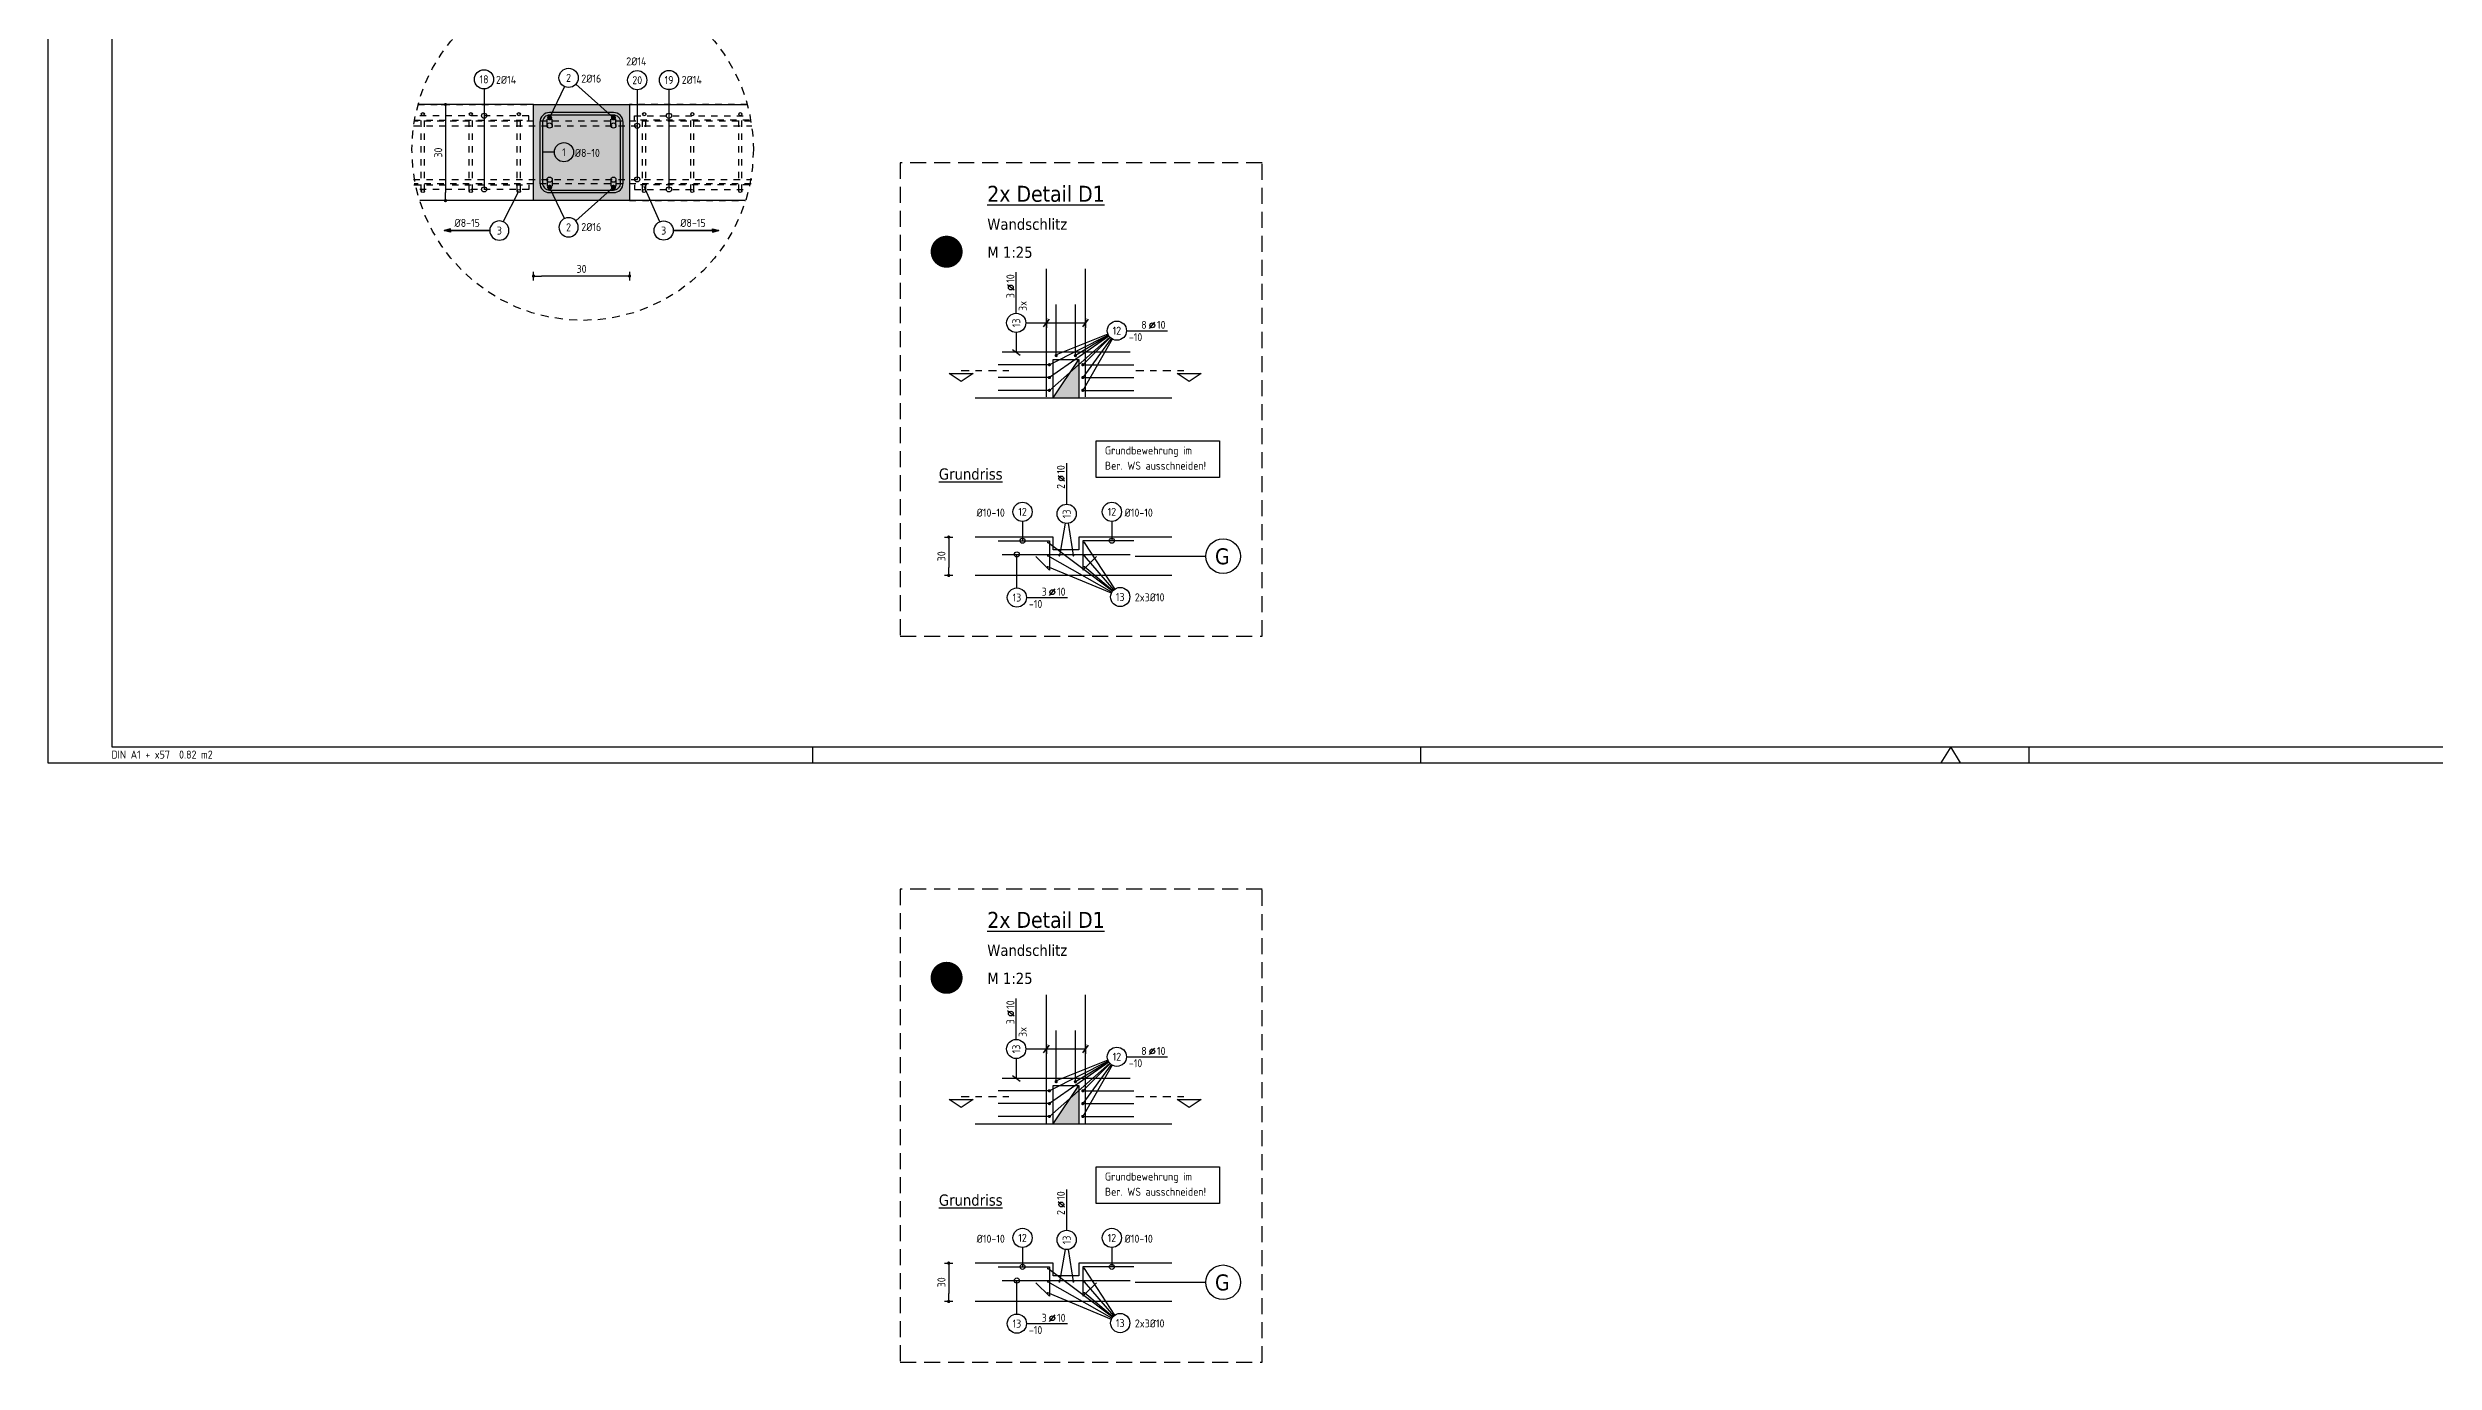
# Model space of a CAD drawing. Extents: x 44 to 147, y 27 to 70.
# Drawn here: x 43.89 to 81.17, y 26.67 to 47.2 of the extents above; entities that cross this region are included whole.
import ezdxf
from ezdxf.enums import TextEntityAlignment as Align

# ---------------------------------------------------------------- set-up
doc = ezdxf.new("R2010")
doc.units = 0
doc.header["$LTSCALE"] = 0.5
for name, pattern in [('AUSGEZOGEN', [1000.01, 1000, 0.01]), ('DASHDOTSMALL', [1.05, 0.5, -0.25, 0.05, -0.25]), ('DOT', [0.175, 0.05, -0.125]), ('HIDDEN2', [0.187, 0.125, -0.062]), ('HIDDEN4', [0.12, 0.02, -0.1]), ('PUNKT', [0.175, 0.05, -0.125]), ('STRICHLINIE', [0.75, 0.5, -0.25]), ('STRICHPUNKT2', [0.55, 0.25, -0.125, 0.05, -0.125]), ('VERDECKT', [0.375, 0.25, -0.125])]:
    doc.linetypes.add(name, pattern=pattern)
for name, color, linetype in [('ACHSEN', 7, 'Continuous'), ('BETON', 7, 'Continuous'), ('Brüstung EG', 7, 'Continuous'), ('DETAIL', 7, 'Continuous'), ('DRUEBER', 7, 'Continuous'), ('grau_hell', 7, 'Continuous'), ('grau_mittel', 7, 'Continuous'), ('HILFE', 7, 'Continuous'), ('MASSE', 7, 'Continuous'), ('OBJEKT', 7, 'Continuous'), ('RAHMEN', 7, 'Continuous'), ('RND', 7, 'Continuous'), ('SCHNITTE', 7, 'Continuous'), ('SFP_Achsen', 7, 'Continuous'), ('TEXT', 7, 'Continuous')]:
    doc.layers.add(name, color=color, linetype=linetype)
doc.layers.add('NOPLOT', color=7, linetype='Continuous', plot=False)
doc.styles.add('helv', font='tahoma.ttf')
doc.styles.add('txt', font='isocp.shx')
doc.dimstyles.new('DOT_I', dxfattribs={"dimscale": 0.5, "dimtxt": 0.25, "dimasz": 0.25, "dimexe": 0.1, "dimexo": 0.3, "dimgap": 0.1, "dimtad": 1, "dimdec": 3, "dimzin": 3, "dimtxsty": 'txt', "dimblk": 'DOT', "dimblk1": 'DOT', "dimblk2": 'DOT', "dimsah": 1, "dimcen": 0.1, "dimse1": 1, "dimse2": 1, "dimazin": 0, "dimtfac": 1, "dimtdec": 4, "dimtix": 1, "dimtmove": 2, "dimatfit": 3, "dimfxl": 0, "dimtvp": 1, "dimtolj": 1, "dimtzin": 0, "dimarcsym": 0})

# ---------------------------------------------------------------- blocks, each defined once
blk = doc.blocks.new('RND_LEI')
at = {"layer": 'RND', "color": 7, "linetype": 'Continuous'}
blk.add_line((1.022, 0.066), (1.19, 0.27), dxfattribs=at)
for centre, radius in [((0, 0), 0.3), ((1.106, 0.168), 0.075)]:
    blk.add_circle(centre, radius, dxfattribs=at)
at = {"layer": 'RND', "color": 7, "linetype": 'Continuous', "style": 'txt'}
blk.add_attdef('POSL', text='', height=0.25, dxfattribs=at).set_placement((0, 0), align=Align.MIDDLE)
blk.add_attdef('ANZ', text='', height=0.25, dxfattribs=at).set_placement((0.931, 0.057), align=Align.RIGHT)
for tag, p in [('DUM', (1.253, 0.057)), ('ABSTD', (1.674, 0.057)), ('POSTXT', (0.374, -0.327))]:
    blk.add_attdef(tag, p, '', height=0.25, dxfattribs=at)
blk = doc.blocks.new('lei_gre')
at = {"layer": 'RND', "color": 7, "linetype": 'Continuous'}
for p, q in [((-0.09, -0.12), (0.09, 0.12)), ((0, 0.15), (0, -0.15))]:
    blk.add_line(p, q, dxfattribs=at)
blk = doc.blocks.new('SCHN-2')
at = {"layer": 'SCHNITTE', "color": 6, "linetype": 'Continuous'}
blk.add_lwpolyline([(0.378, 0.088), (0, 0.34), (-0.378, 0.088)], close=True, dxfattribs=at)
at = {"layer": 'SCHNITTE', "color": 1, "linetype": 'DASHDOTSMALL', "style": 'helv'}
blk.add_attdef('SCHN-2', text='', height=0.35, dxfattribs=at).set_placement((0, 0.45), align=Align.CENTER)
blk = doc.blocks.new('RND_HIN')
at = {"layer": 'RND', "color": 7, "linetype": 'Continuous'}
blk.add_circle((0, 0), 0.3, dxfattribs=at)
at = {"layer": 'RND', "color": 7, "linetype": 'Continuous', "style": 'txt'}
blk.add_attdef('POSI', text='', height=0.25, dxfattribs=at).set_placement((0, 0), align=Align.MIDDLE)
blk = doc.blocks.new('DOT')
at = {"layer": 'MASSE', "color": 7, "linetype": 'Continuous'}
for p, q in [((0, 0), (-1, 0)), ((0, 0.54), (0, -0.54))]:
    blk.add_line(p, q, dxfattribs=at)
at = {"layer": 'MASSE', "color": 7, "linetype": 'Continuous', "const_width": 0.2}
blk.add_lwpolyline([(-0.1, 0, 1), (0.1, 0, 1)], format="xyb", close=True, dxfattribs=at)
blk = doc.blocks.new('*D20')
at = {"layer": 'DEFPOINTS', "color": 0, "linetype": 'AUSGEZOGEN', "transparency": 16777216}
for p in [(57.961, 39.555), (57.961, 38.955), (57.961, 38.955)]:
    blk.add_point(p, dxfattribs=at)
at = {"layer": 'MASSE', "color": 0, "linetype": 'AUSGEZOGEN', "lineweight": -2, "transparency": 16777216}
blk.add_line((57.961, 39.43), (57.961, 39.08), dxfattribs=at)
at = {"layer": 'MASSE', "color": 0, "linetype": 'AUSGEZOGEN', "lineweight": -2, "transparency": 16777216, "xscale": 0.125, "yscale": 0.125, "zscale": 0.125}
for p, rotation in [((57.961, 39.555), 90), ((57.961, 38.955), 270)]:
    blk.add_blockref('DOT', p, dxfattribs=dict(at, rotation=rotation))
at = {"layer": 'MASSE', "color": 0, "linetype": 'AUSGEZOGEN', "transparency": 16777216, "insert": (57.848, 39.255), "char_height": 0.125, "attachment_point": 5, "rotation": 90, "style": 'txt'}
blk.add_mtext('\\A1;30', dxfattribs=at)
blk = doc.blocks.new('Pfeillinie')
at = {"layer": 'TEXT', "linetype": 'Continuous'}
blk.add_hatch(color=7, dxfattribs=at).paths.add_polyline_path([(0, 0), (-0.8, 0.2), (-0.8, 0), (-0.8, -0.2)])
at = {"layer": 'TEXT', "color": 7, "linetype": 'Continuous'}
for p, q in [((-0.8, 0), (-0.8, 0.2)), ((-0.8, 0.2), (0, 0)), ((-0.8, 0), (-0.8, -0.2)), ((-0.8, -0.2), (0, 0))]:
    blk.add_line(p, q, dxfattribs=at)
blk = doc.blocks.new('*D21')
at = {"layer": 'DEFPOINTS', "color": 0, "linetype": 'AUSGEZOGEN', "transparency": 16777216}
for p in [(50.101, 46.309), (50.101, 44.809), (50.101, 44.809)]:
    blk.add_point(p, dxfattribs=at)
at = {"layer": 'MASSE', "color": 0, "linetype": 'AUSGEZOGEN', "lineweight": -2, "transparency": 16777216}
blk.add_line((50.101, 46.184), (50.101, 44.934), dxfattribs=at)
at = {"layer": 'MASSE', "color": 0, "linetype": 'AUSGEZOGEN', "lineweight": -2, "transparency": 16777216, "xscale": 0.125, "yscale": 0.125, "zscale": 0.125}
for p, rotation in [((50.101, 46.309), 90), ((50.101, 44.809), 270)]:
    blk.add_blockref('DOT', p, dxfattribs=dict(at, rotation=rotation))
at = {"layer": 'MASSE', "color": 0, "linetype": 'AUSGEZOGEN', "transparency": 16777216, "insert": (49.988, 45.559), "char_height": 0.125, "attachment_point": 5, "rotation": 90, "style": 'txt'}
blk.add_mtext('\\A1;30', dxfattribs=at)
blk = doc.blocks.new('*D22')
at = {"layer": 'DEFPOINTS', "color": 0, "linetype": 'AUSGEZOGEN', "transparency": 16777216}
for p in [(51.476, 43.631), (51.476, 43.631), (52.976, 43.631)]:
    blk.add_point(p, dxfattribs=at)
at = {"layer": 'MASSE', "color": 0, "linetype": 'AUSGEZOGEN', "lineweight": -2, "transparency": 16777216}
blk.add_line((52.851, 43.631), (51.601, 43.631), dxfattribs=at)
at = {"layer": 'MASSE', "color": 0, "linetype": 'AUSGEZOGEN', "lineweight": -2, "transparency": 16777216, "xscale": 0.125, "yscale": 0.125, "zscale": 0.125, "rotation": 180}
blk.add_blockref('DOT', (51.476, 43.631), dxfattribs=at)
at = {"layer": 'MASSE', "color": 0, "linetype": 'AUSGEZOGEN', "lineweight": -2, "transparency": 16777216, "xscale": 0.125, "yscale": 0.125, "zscale": 0.125}
blk.add_blockref('DOT', (52.976, 43.631), dxfattribs=at)
at = {"layer": 'MASSE', "color": 0, "linetype": 'AUSGEZOGEN', "transparency": 16777216, "insert": (52.226, 43.743), "char_height": 0.125, "attachment_point": 5, "style": 'txt'}
blk.add_mtext('\\A1;30', dxfattribs=at)
blk = doc.blocks.new('A1-57-0')
at = {"layer": 'RAHMEN'}
for p, q in [((0, 59.4), (0, 0)), ((0, 0), (137.9, 0))]:
    blk.add_line(p, q, dxfattribs=at)
at = {"layer": 'RAHMEN', "color": 5}
for p, q in [((2, 58.9), (2, 0.5)), ((2, 0.5), (137.4, 0.5))]:
    blk.add_line(p, q, dxfattribs=at)
at = {"layer": 'RAHMEN', "color": 7}
for p, q in [((23.9, 0), (23.9, 0.5)), ((42.9, 0), (42.9, 0.5)), ((61.9, 0), (61.9, 0.5))]:
    blk.add_line(p, q, dxfattribs=at)
at = {"layer": 'RAHMEN', "color": 7, "linetype": 'Continuous'}
for p, q in [((59.45, 0.5), (59.14, 0)), ((59.76, 0), (59.45, 0.5))]:
    blk.add_line(p, q, dxfattribs=at)
at = {"layer": 'RAHMEN', "color": 7, "style": 'txt'}
blk.add_text('DIN A1 + x57  0.82 m2', height=0.25, dxfattribs=at).set_placement((1.989, 0.133))
blk = doc.blocks.new('*D57')
at = {"layer": 'DEFPOINTS', "color": 0, "linetype": 'AUSGEZOGEN', "transparency": 16777216}
for p in [(57.961, 28.217), (57.961, 27.617), (57.961, 27.617)]:
    blk.add_point(p, dxfattribs=at)
at = {"layer": 'MASSE', "color": 0, "linetype": 'AUSGEZOGEN', "lineweight": -2, "transparency": 16777216}
blk.add_line((57.961, 28.092), (57.961, 27.742), dxfattribs=at)
at = {"layer": 'MASSE', "color": 0, "linetype": 'AUSGEZOGEN', "lineweight": -2, "transparency": 16777216, "xscale": 0.125, "yscale": 0.125, "zscale": 0.125}
for p, rotation in [((57.961, 28.217), 90), ((57.961, 27.617), 270)]:
    blk.add_blockref('DOT', p, dxfattribs=dict(at, rotation=rotation))
at = {"layer": 'MASSE', "color": 0, "linetype": 'AUSGEZOGEN', "transparency": 16777216, "insert": (57.848, 27.917), "char_height": 0.125, "attachment_point": 5, "rotation": 90, "style": 'txt'}
blk.add_mtext('\\A1;30', dxfattribs=at)

msp = doc.modelspace()

# ---------------------------------------------------------------- hatches: boundary and pattern name
at = {"layer": 'grau_hell'}
h = msp.add_hatch(color=9, dxfattribs=at)
h.paths.add_polyline_path([(59.5948, 41.7279), (59.6171, 41.7279), (59.9948, 41.7279), (59.9948, 42.2532), (59.8737, 42.1461)])
h.paths.add_polyline_path([(59.8737, 42.1461), (59.9948, 42.2532), (59.9948, 42.3279)])
h = msp.add_hatch(color=9, dxfattribs=at)
h.paths.add_polyline_path([(59.5948, 30.3891), (59.6171, 30.3891), (59.9948, 30.3891), (59.9948, 30.9144), (59.8737, 30.8074)])
h.paths.add_polyline_path([(59.8737, 30.8074), (59.9948, 30.9144), (59.9948, 30.9891)])

# ---------------------------------------------------------------- linework, layer by layer
at = {"layer": 'ACHSEN', "color": 140, "linetype": 'AUSGEZOGEN'}
for p, q in [((60.873, 39.2554), (61.9765, 39.2554)), ((60.873, 27.9167), (61.9765, 27.9167))]:
    msp.add_line(p, q, dxfattribs=at)
at = {"layer": 'BETON', "color": 6, "linetype": 'AUSGEZOGEN'}
for p, q in [((59.5948, 39.5554), (58.3732, 39.5554)), ((59.5948, 39.3554), (59.5948, 39.5554)), ((59.9948, 39.5554), (59.9948, 39.3554)), ((61.4444, 39.5554), (59.9948, 39.5554)), ((59.9948, 39.3554), (59.5948, 39.3554)), ((61.4444, 38.9554), (58.3732, 38.9554)), ((59.5948, 28.2167), (58.3732, 28.2167)), ((59.5948, 28.0167), (59.5948, 28.2167)), ((59.9948, 28.0167), (59.5948, 28.0167)), ((59.9948, 28.2167), (59.9948, 28.0167)), ((61.4444, 28.2167), (59.9948, 28.2167)), ((61.4444, 27.6167), (58.3732, 27.6167))]:
    msp.add_line(p, q, dxfattribs=at)
at = {"layer": 'BETON', "color": 6, "linetype": 'AUSGEZOGEN', "lineweight": -2}
msp.add_lwpolyline([(51.4762, 46.3086), (52.9762, 46.3086), (52.9762, 44.8086), (51.4762, 44.8086)], close=True, dxfattribs=at)
at = {"layer": 'Brüstung EG', "color": 102, "linetype": 'DOT'}
for p, q in [((49.6708, 46.3086), (51.4762, 46.3086)), ((54.8158, 46.3086), (52.9762, 46.3086)), ((51.4762, 44.8086), (49.6978, 44.8086)), ((52.9762, 44.8086), (54.7888, 44.8086))]:
    msp.add_line(p, q, dxfattribs=at)
at = {"layer": 'DETAIL', "color": 102, "linetype": 'STRICHLINIE'}
for points in [[(57.2032, 45.3975), (57.2032, 38.0071), (62.859, 38.0071), (62.859, 45.3975)], [(57.2032, 34.0587), (57.2032, 26.6684), (62.859, 26.6684), (62.859, 34.0587)]]:
    msp.add_lwpolyline(points, close=True, dxfattribs=at)
at = {"layer": 'DETAIL', "color": 102, "linetype": 'VERDECKT'}
msp.add_circle((52.2433, 45.6047), 2.6671, dxfattribs=at)
at = {"layer": 'DRUEBER', "color": 7, "linetype": 'PUNKT', "lineweight": -2}
msp.add_lwpolyline([(51.4762, 46.3086), (52.9762, 46.3086), (52.9762, 44.8086), (51.4762, 44.8086)], close=True, dxfattribs=at)
at = {"layer": 'grau_mittel', "color": 61}
msp.add_solid([(51.4762, 46.3086), (52.9762, 46.3086), (51.4762, 44.8086), (52.9762, 44.8086)], dxfattribs=at)
at = {"layer": 'HILFE', "color": 102, "linetype": 'AUSGEZOGEN'}
for p, q in [((59.5948, 42.3279), (59.9948, 42.3279)), ((59.5948, 41.7279), (59.5948, 42.3279)), ((59.9948, 42.3279), (59.9948, 41.7279)), ((58.3732, 41.7279), (61.4444, 41.7279)), ((58.3732, 41.7279), (59.6171, 41.7279)), ((60.0171, 41.7279), (61.4444, 41.7279)), ((59.5948, 30.9891), (59.9948, 30.9891)), ((59.5948, 30.3891), (59.5948, 30.9891)), ((59.9948, 30.9891), (59.9948, 30.3891)), ((58.3732, 30.3891), (61.4444, 30.3891)), ((58.3732, 30.3891), (59.6171, 30.3891)), ((60.0171, 30.3891), (61.4444, 30.3891))]:
    msp.add_line(p, q, dxfattribs=at)
for points in [[(60.2644, 41.0582), (62.1897, 41.0582), (62.1897, 40.4872), (60.2644, 40.4872)], [(60.2644, 29.7194), (62.1897, 29.7194), (62.1897, 29.1485), (60.2644, 29.1485)]]:
    msp.add_lwpolyline(points, close=True, dxfattribs=at)
at = {"layer": 'NOPLOT', "color": 191, "linetype": 'AUSGEZOGEN'}
for p, q in [((59.5948, 41.7279), (59.9948, 42.3279)), ((59.5948, 30.3891), (59.9948, 30.9891))]:
    msp.add_line(p, q, dxfattribs=at)
at = {"layer": 'NOPLOT', "color": 191, "linetype": 'Continuous', "const_width": 0.25}
for points in [[(57.8041, 44.0105, 1), (58.0541, 44.0105, 1)], [(57.8041, 32.6717, 1), (58.0541, 32.6717, 1)]]:
    msp.add_lwpolyline(points, format="xyb", close=True, dxfattribs=at)
at = {"layer": 'OBJEKT', "color": 7, "linetype": 'AUSGEZOGEN'}
for p, q in [((51.4762, 46.3086), (49.6734, 46.3086)), ((52.9762, 46.3086), (54.8132, 46.3086)), ((51.4762, 44.8086), (49.6989, 44.8086)), ((54.7877, 44.8086), (52.9762, 44.8086))]:
    msp.add_line(p, q, dxfattribs=at)
at = {"layer": 'RND', "color": 102, "linetype": 'AUSGEZOGEN'}
for p, q in [((52.136, 46.6253), (52.7243, 46.1009)), ((50.703, 46.5527), (50.703, 44.9836)), ((51.9597, 46.5895), (51.7281, 46.1009)), ((53.0962, 46.5395), (53.0962, 45.14)), ((53.5921, 46.5416), (53.5921, 44.9836)), ((51.8014, 45.565), (51.6262, 45.565)), ((51.0033, 44.4781), (51.2466, 44.9586)), ((51.9597, 44.5276), (51.7281, 45.0162)), ((52.136, 44.4919), (52.7243, 45.0162)), ((53.449, 44.4781), (53.2058, 45.0317)), ((50.793, 44.3408), (50.0792, 44.3408)), ((53.6594, 44.3408), (54.3732, 44.3408)), ((59.1663, 42.8991), (60.1004, 42.8991)), ((59.0163, 42.7491), (59.0163, 42.4406)), ((60.4544, 42.7101), (59.5339, 42.2459)), ((60.4651, 42.6921), (59.5339, 42.0459)), ((60.476, 42.6783), (59.5339, 41.8459)), ((60.449, 42.7223), (59.6403, 42.4012)), ((60.4598, 42.7005), (59.9403, 42.3887)), ((60.4822, 42.6717), (60.0557, 42.2459)), ((60.5001, 42.6564), (60.0557, 42.0459)), ((60.5139, 42.6474), (60.0557, 41.8459)), ((59.1146, 39.7988), (59.1146, 39.4975)), ((59.7784, 39.7697), (59.6898, 39.2636)), ((59.828, 39.7694), (59.9079, 39.2705)), ((60.5102, 39.7988), (60.5102, 39.4975)), ((59.027, 38.7606), (59.027, 39.283)), ((60.5206, 38.7093), (59.5094, 39.4703)), ((60.5102, 38.6934), (59.5094, 39.2636)), ((60.558, 38.7444), (60.0803, 39.4703)), ((60.5421, 38.7323), (60.0803, 39.2636)), ((60.5021, 38.6769), (59.5094, 39.0913)), ((60.5258, 38.7158), (60.0803, 39.0913)), ((59.0163, 31.4104), (59.0163, 31.1019)), ((59.1663, 31.5604), (60.1004, 31.5604)), ((60.4544, 31.3714), (59.5339, 30.9072)), ((60.4651, 31.3534), (59.5339, 30.7072)), ((60.476, 31.3396), (59.5339, 30.5072)), ((60.449, 31.3835), (59.6403, 31.0625)), ((60.4598, 31.3617), (59.9403, 31.05)), ((60.4822, 31.3329), (60.0557, 30.9072)), ((60.5001, 31.3176), (60.0557, 30.7072)), ((60.5139, 31.3087), (60.0557, 30.5072)), ((59.1146, 28.4601), (59.1146, 28.1587)), ((59.7784, 28.431), (59.6898, 27.9248)), ((59.828, 28.4306), (59.9079, 27.9317)), ((60.5102, 28.4601), (60.5102, 28.1587)), ((60.5206, 27.3705), (59.5094, 28.1315)), ((60.558, 27.4057), (60.0803, 28.1315)), ((59.027, 27.4219), (59.027, 27.9443)), ((60.5102, 27.3546), (59.5094, 27.9248)), ((60.5021, 27.3381), (59.5094, 27.7525)), ((60.5421, 27.3936), (60.0803, 27.9248)), ((60.5258, 27.377), (60.0803, 27.7525))]:
    msp.add_line(p, q, dxfattribs=at)
at = {"layer": 'RND', "color": 7, "linetype": 'HIDDEN2'}
for p, q in [((49.7216, 44.9586), (49.7216, 46.1586)), ((49.7716, 44.9586), (49.7716, 46.1586)), ((50.4716, 44.9586), (50.4716, 46.1586)), ((50.5216, 44.9586), (50.5216, 46.1586)), ((51.2216, 44.9586), (51.2216, 46.1586)), ((51.2716, 44.9586), (51.2716, 46.1586)), ((53.1808, 44.9586), (53.1808, 46.1586)), ((53.2308, 44.9586), (53.2308, 46.1586)), ((53.9308, 44.9586), (53.9308, 46.1586)), ((53.9808, 44.9586), (53.9808, 46.1586)), ((54.6808, 44.9586), (54.6808, 46.1586)), ((54.7308, 44.9586), (54.7308, 46.1586))]:
    msp.add_line(p, q, dxfattribs=at)
at = {"layer": 'RND', "color": 7, "linetype": 'HIDDEN4'}
for p, q in [((51.6881, 45.9809), (51.6881, 46.1009)), ((51.7681, 45.9809), (51.7681, 46.1009)), ((52.6843, 45.9809), (52.6843, 46.1009)), ((52.7643, 45.9809), (52.7643, 46.1009)), ((51.6881, 45.1362), (51.6881, 45.0162)), ((51.7681, 45.1362), (51.7681, 45.0162)), ((52.6843, 45.1362), (52.6843, 45.0162)), ((52.7643, 45.1362), (52.7643, 45.0162))]:
    msp.add_line(p, q, dxfattribs=at)
at = {"layer": 'RND', "color": 7, "linetype": 'AUSGEZOGEN'}
for p, q in [((59.0163, 43.0491), (59.0163, 43.6891)), ((60.7384, 42.7776), (61.3784, 42.7776)), ((59.8042, 40.0675), (59.8042, 40.7075)), ((59.177, 38.6106), (59.817, 38.6106)), ((59.0163, 31.7104), (59.0163, 32.3504)), ((60.7384, 31.4389), (61.3784, 31.4389)), ((59.8042, 28.7287), (59.8042, 29.3687)), ((59.177, 27.2719), (59.817, 27.2719))]:
    msp.add_line(p, q, dxfattribs=at)
at = {"layer": 'RND', "color": 7, "linetype": 'HIDDEN2'}
for points in [[(49.6024, 45.9771), (54.8842, 45.9771)], [(49.6042, 46.0632), (51.4009, 46.0632), (51.4009, 46.1336), (49.6155, 46.1336)], [(54.8734, 46.0475), (49.6132, 46.0475)], [(54.8482, 46.0632), (53.0515, 46.0632), (53.0515, 46.1336), (54.8369, 46.1336)], [(49.6024, 45.14), (54.8842, 45.14)], [(49.6042, 45.0539), (51.4009, 45.0539), (51.4009, 44.9836), (49.6155, 44.9836)], [(54.8734, 45.0696), (49.6132, 45.0696)], [(54.8482, 45.0539), (53.0515, 45.0539), (53.0515, 44.9836), (54.8369, 44.9836)]]:
    msp.add_lwpolyline(points, dxfattribs=at)
at = {"layer": 'RND', "color": 1, "linetype": 'AUSGEZOGEN'}
for points in [[(51.7262, 44.9336), (52.7262, 44.9336, 0.4142136), (52.8762, 45.0836), (52.8762, 46.0336, 0.4142136), (52.7262, 46.1836), (51.7262, 46.1836, 0.4142136), (51.5762, 46.0336), (51.5762, 45.0836, 0.4142136)], [(51.7262, 44.9736), (52.7262, 44.9736, 0.4142136), (52.8362, 45.0836), (52.8362, 46.0336, 0.4142136), (52.7262, 46.1436), (51.7262, 46.1436, 0.4142136), (51.6162, 46.0336), (51.6162, 45.0836, 0.4142136)]]:
    msp.add_lwpolyline(points, format="xyb", close=True, dxfattribs=at)
at = {"layer": 'RND', "color": 7, "linetype": 'AUSGEZOGEN'}
for points, const_width in [([(51.7081, 46.1009, 1), (51.7481, 46.1009, 1)], 0.04), ([(52.7443, 46.1009, -1), (52.7043, 46.1009, -1)], 0.04), ([(51.7081, 45.0162, -1), (51.7481, 45.0162, -1)], 0.04), ([(52.7443, 45.0162, 1), (52.7043, 45.0162, 1)], 0.04), ([(59.5464, 42.2459, -1), (59.5214, 42.2459, -1)], 0.025), ([(59.6403, 42.3762, -1), (59.6403, 42.4012, -1)], 0.025), ([(59.9403, 42.3762, -1), (59.9403, 42.4012, -1)], 0.025), ([(60.0432, 42.2459, 1), (60.0682, 42.2459, 1)], 0.025), ([(59.5464, 42.0459, -1), (59.5214, 42.0459, -1)], 0.025), ([(59.5464, 41.8459, -1), (59.5214, 41.8459, -1)], 0.025), ([(60.0432, 42.0459, 1), (60.0682, 42.0459, 1)], 0.025), ([(60.0432, 41.8459, 1), (60.0682, 41.8459, 1)], 0.025), ([(59.5024, 39.4703, 1), (59.5164, 39.4703, 1)], 0.014), ([(59.5024, 39.2636, 1), (59.5164, 39.2636, 1)], 0.014), ([(59.6828, 39.2636, 1), (59.6968, 39.2636, 1)], 0.014), ([(59.902, 39.2636, 1), (59.916, 39.2636, 1)], 0.014), ([(60.0873, 39.4703, -1), (60.0733, 39.4703, -1)], 0.014), ([(60.0873, 39.2636, -1), (60.0733, 39.2636, -1)], 0.014), ([(59.5024, 39.0913, 1), (59.5164, 39.0913, 1)], 0.014), ([(60.0873, 39.0913, -1), (60.0733, 39.0913, -1)], 0.014), ([(59.6403, 31.0375, -1), (59.6403, 31.0625, -1)], 0.025), ([(59.9403, 31.0375, -1), (59.9403, 31.0625, -1)], 0.025), ([(59.5464, 30.9072, -1), (59.5214, 30.9072, -1)], 0.025), ([(59.5464, 30.7072, -1), (59.5214, 30.7072, -1)], 0.025), ([(60.0432, 30.9072, 1), (60.0682, 30.9072, 1)], 0.025), ([(60.0432, 30.7072, 1), (60.0682, 30.7072, 1)], 0.025), ([(59.5464, 30.5072, -1), (59.5214, 30.5072, -1)], 0.025), ([(60.0432, 30.5072, 1), (60.0682, 30.5072, 1)], 0.025), ([(59.5024, 28.1315, 1), (59.5164, 28.1315, 1)], 0.014), ([(60.0873, 28.1315, -1), (60.0733, 28.1315, -1)], 0.014), ([(59.5024, 27.9248, 1), (59.5164, 27.9248, 1)], 0.014), ([(59.5024, 27.7525, 1), (59.5164, 27.7525, 1)], 0.014), ([(59.6828, 27.9248, 1), (59.6968, 27.9248, 1)], 0.014), ([(59.902, 27.9248, 1), (59.916, 27.9248, 1)], 0.014), ([(60.0873, 27.9248, -1), (60.0733, 27.9248, -1)], 0.014), ([(60.0873, 27.7525, -1), (60.0733, 27.7525, -1)], 0.014)]:
    msp.add_lwpolyline(points, format="xyb", close=True, dxfattribs=dict(at, const_width=const_width))
at = {"layer": 'RND', "color": 102, "linetype": 'AUSGEZOGEN'}
for points in [[(50.0792, 44.3408), (50.793, 44.3408)], [(54.3732, 44.3408), (53.6594, 44.3408)]]:
    msp.add_lwpolyline(points, dxfattribs=at)
at = {"layer": 'RND', "color": 1, "linetype": 'AUSGEZOGEN'}
for points in [[(59.4892, 41.7426), (59.4892, 43.7426)], [(60.1004, 41.7426), (60.1004, 43.7426)], [(59.6403, 42.3887), (59.6403, 43.1887)], [(59.9403, 42.3887), (59.9403, 43.1887)], [(59.5339, 42.2459), (58.7339, 42.2459)], [(60.7948, 42.4406), (58.7948, 42.4406)], [(60.0557, 42.2459), (60.8557, 42.2459)], [(59.5339, 42.0459), (58.7339, 42.0459)], [(59.5339, 41.8459), (58.7339, 41.8459)], [(60.0557, 42.0459), (60.8557, 42.0459)], [(60.0557, 41.8459), (60.8557, 41.8459)], [(58.7339, 39.4975), (59.5339, 39.4975), (59.5339, 39.0375), (59.3218, 39.2496)], [(58.7948, 39.283), (60.7948, 39.283)], [(60.8557, 39.4975), (60.0557, 39.4975), (60.0557, 39.0375), (60.2678, 39.2496)], [(59.4892, 30.4039), (59.4892, 32.4039)], [(60.1004, 30.4039), (60.1004, 32.4039)], [(59.6403, 31.05), (59.6403, 31.85)], [(59.9403, 31.05), (59.9403, 31.85)], [(60.7948, 31.1019), (58.7948, 31.1019)], [(59.5339, 30.9072), (58.7339, 30.9072)], [(59.5339, 30.7072), (58.7339, 30.7072)], [(60.0557, 30.9072), (60.8557, 30.9072)], [(60.0557, 30.7072), (60.8557, 30.7072)], [(59.5339, 30.5072), (58.7339, 30.5072)], [(60.0557, 30.5072), (60.8557, 30.5072)], [(58.7339, 28.1587), (59.5339, 28.1587), (59.5339, 27.6987), (59.3218, 27.9108)], [(60.8557, 28.1587), (60.0557, 28.1587), (60.0557, 27.6987), (60.2678, 27.9108)], [(58.7948, 27.9443), (60.7948, 27.9443)]]:
    msp.add_lwpolyline(points, dxfattribs=at)
at = {"layer": 'RND', "color": 7, "linetype": 'AUSGEZOGEN'}
for centre, radius in [((49.7466, 46.1586), 0.025), ((50.4966, 46.1586), 0.025), ((50.703, 46.1336), 0.04), ((51.2466, 46.1586), 0.025), ((51.7281, 45.9809), 0.04), ((52.7243, 45.9809), 0.04), ((53.0962, 45.9771), 0.04), ((53.2058, 46.1586), 0.025), ((53.5921, 46.1336), 0.04), ((53.9558, 46.1586), 0.025), ((54.7058, 46.1586), 0.025), ((51.7281, 45.1362), 0.04), ((52.7243, 45.1362), 0.04), ((53.0962, 45.14), 0.04), ((49.7466, 44.9586), 0.025), ((50.4966, 44.9586), 0.025), ((50.703, 44.9836), 0.04), ((51.2466, 44.9586), 0.025), ((53.2058, 44.9586), 0.025), ((53.5921, 44.9836), 0.04), ((53.9558, 44.9586), 0.025), ((54.7058, 44.9586), 0.025), ((59.1146, 39.4975), 0.04), ((60.5102, 39.4975), 0.04), ((59.027, 39.283), 0.04), ((59.027, 27.9443), 0.04), ((59.1146, 28.1587), 0.04), ((60.5102, 28.1587), 0.04)]:
    msp.add_circle(centre, radius, dxfattribs=at)
at = {"layer": 'SCHNITTE', "color": 6, "linetype": 'STRICHPUNKT2'}
for p, q in [((58.1556, 42.1551), (58.9002, 42.1551)), ((60.8831, 42.1551), (61.7185, 42.1551)), ((58.1556, 30.8163), (58.9002, 30.8163)), ((60.8831, 30.8163), (61.7185, 30.8163))]:
    msp.add_line(p, q, dxfattribs=at)
at = {"layer": 'SFP_Achsen', "color": 7, "linetype": 'AUSGEZOGEN'}
for centre in [(62.247, 39.2554), (62.247, 27.9167)]:
    msp.add_circle(centre, 0.2705, dxfattribs=at)

# ---------------------------------------------------------------- block references
at = {"layer": 'RAHMEN', "color": 7, "linetype": 'AUSGEZOGEN', "xscale": 0.5, "yscale": 0.5, "zscale": 0.5}
msp.add_blockref('A1-57-0', (43.8878, 36.0287), dxfattribs=at)
at = {"layer": 'RND', "color": 7, "linetype": 'AUSGEZOGEN', "xscale": 0.5, "yscale": 0.5, "zscale": 0.5}
for name, p, values in [('RND_HIN', (50.703, 46.7027), {'POSI': '18'}), ('RND_HIN', (52.024, 46.7251), {'POSI': '2'}), ('RND_HIN', (53.0962, 46.6895), {'POSI': '20'}), ('RND_HIN', (53.5921, 46.6916), {'POSI': '19'}), ('RND_HIN', (51.9514, 45.565), {'POSI': '1'}), ('RND_HIN', (53.5094, 44.3408), {'POSI': '3'}), ('RND_LEI', (60.5884, 42.7776), {'POSL': '12', 'DUM': '10', 'ANZ': '8', 'POSTXT': '-10'}), ('RND_HIN', (59.1146, 39.9488), {'POSI': '12'}), ('RND_HIN', (60.5102, 39.9488), {'POSI': '12'}), ('RND_LEI', (59.027, 38.6106), {'POSL': '13', 'DUM': '10', 'ANZ': '3', 'POSTXT': '-10'}), ('RND_HIN', (60.6405, 38.6191), {'POSI': '13'}), ('RND_LEI', (60.5884, 31.4389), {'POSL': '12', 'DUM': '10', 'ANZ': '8', 'POSTXT': '-10'}), ('RND_HIN', (59.1146, 28.6101), {'POSI': '12'}), ('RND_HIN', (60.5102, 28.6101), {'POSI': '12'}), ('RND_LEI', (59.027, 27.2719), {'POSL': '13', 'DUM': '10', 'ANZ': '3', 'POSTXT': '-10'}), ('RND_HIN', (60.6405, 27.2804), {'POSI': '13'})]:
    msp.add_blockref(name, p, dxfattribs=at).add_auto_attribs(values)
at = {"layer": 'RND', "color": 102, "linetype": 'AUSGEZOGEN'}
for name, p, xscale, yscale, zscale in [('Pfeillinie', (50.0792, 44.3408), -0.125, 0.125, 0.125), ('Pfeillinie', (54.3732, 44.3408), 0.125, 0.125, 0.125), ('lei_gre', (59.4892, 42.8991), 0.5, 0.5, 0.5), ('lei_gre', (60.1004, 42.8991), 0.5, 0.5, 0.5), ('lei_gre', (59.4892, 31.5604), 0.5, 0.5, 0.5), ('lei_gre', (60.1004, 31.5604), 0.5, 0.5, 0.5)]:
    msp.add_blockref(name, p, dxfattribs=dict(at, xscale=xscale, yscale=yscale, zscale=zscale))
at = {"layer": 'RND', "color": 7, "linetype": 'AUSGEZOGEN'}
ref = msp.add_blockref('RND_HIN', (50.943, 44.3408), dxfattribs=dict(at, xscale=-0.5, yscale=0.5, zscale=0.5))
ref.add_attrib('POSI', '3', dxfattribs={"color": 7, "linetype": 'Continuous', "height": 0.125, "style": 'txt'}).set_placement((50.943, 44.3408), align=Align.MIDDLE)
ref = msp.add_blockref('RND_HIN', (52.024, 44.3921), dxfattribs=dict(at, xscale=-0.5, yscale=0.5, zscale=0.5, rotation=180))
ref.add_attrib('POSI', '2', dxfattribs={"color": 7, "linetype": 'Continuous', "height": 0.125, "style": 'txt'}).set_placement((52.024, 44.3921), align=Align.MIDDLE)
at = {"layer": 'RND', "color": 7, "linetype": 'AUSGEZOGEN', "xscale": 0.5, "yscale": 0.5, "zscale": 0.5, "rotation": 90}
for p, values in [((59.0163, 42.8991), {'POSL': '13', 'DUM': '10', 'ANZ': '3', 'POSTXT': '3x'}), ((59.8042, 39.9175), {'POSL': '13', 'DUM': '10', 'ANZ': '2'}), ((59.0163, 31.5604), {'POSL': '13', 'DUM': '10', 'ANZ': '3', 'POSTXT': '3x'}), ((59.8042, 28.5787), {'POSL': '13', 'DUM': '10', 'ANZ': '2'})]:
    msp.add_blockref('RND_LEI', p, dxfattribs=at).add_auto_attribs(values)
at = {"layer": 'RND', "color": 102, "linetype": 'AUSGEZOGEN', "xscale": 0.5, "yscale": 0.5, "zscale": 0.5, "rotation": 270}
for p in [(59.0163, 42.4406), (59.0163, 31.1019)]:
    msp.add_blockref('lei_gre', p, dxfattribs=at)
at = {"layer": 'SCHNITTE', "color": 6, "linetype": 'STRICHPUNKT2', "xscale": -0.5, "yscale": 0.5, "zscale": 0.5, "rotation": 180}
for p in [(58.1556, 42.1551), (61.7185, 42.1551), (58.1556, 30.8163), (61.7185, 30.8163)]:
    msp.add_blockref('SCHN-2', p, dxfattribs=at)

# ---------------------------------------------------------------- texts
at = {"layer": 'SFP_Achsen', "color": 6, "linetype": 'AUSGEZOGEN', "style": 'helv'}
for p in [(62.1211, 39.1292), (62.1211, 27.7904)]:
    msp.add_text('G', height=0.25, dxfattribs=at).set_placement(p)
at = {"layer": 'TEXT', "color": 7, "linetype": 'AUSGEZOGEN', "style": 'txt'}
for s, p in [('2%%C14', (52.9245, 46.9205)), ('2%%C14', (50.8895, 46.6322)), ('2%%C16', (52.2222, 46.6518)), ('2%%C14', (53.7902, 46.6322)), ('%%C8-10', (52.1209, 45.491)), ('%%C8-15', (50.2416, 44.3978)), ('2%%C16', (52.2222, 44.334)), ('%%C8-15', (53.7681, 44.3978)), ('Grundbewehrung im ', (60.4024, 40.8449)), ('Ber. WS ausschneiden!', (60.4024, 40.6074)), ('%%C10-10', (58.3984, 39.8732)), ('%%C10-10', (60.7097, 39.8732)), ('2x3%%C10', (60.8694, 38.5509)), ('Grundbewehrung im ', (60.4024, 29.5061)), ('Ber. WS ausschneiden!', (60.4024, 29.2686)), ('%%C10-10', (58.3984, 28.5344)), ('%%C10-10', (60.7097, 28.5344)), ('2x3%%C10', (60.8694, 27.2121))]:
    msp.add_text(s, height=0.125, dxfattribs=at).set_placement(p)
at = {"layer": 'TEXT', "color": 6, "linetype": 'AUSGEZOGEN', "style": 'helv'}
for p in [(58.5643, 44.7904), (58.5643, 33.4516)]:
    msp.add_text('%%U2x Detail D1', height=0.25, dxfattribs=at).set_placement(p)
at = {"layer": 'TEXT', "color": 1, "linetype": 'AUSGEZOGEN', "style": 'helv'}
for s, p in [('Wandschlitz', (58.5643, 44.3529)), ('M 1:25', (58.5643, 43.9154)), ('%%UGrundriss', (57.8078, 40.4518)), ('Wandschlitz', (58.5643, 33.0141)), ('M 1:25', (58.5643, 32.5766)), ('%%UGrundriss', (57.8078, 29.1131))]:
    msp.add_text(s, height=0.175, dxfattribs=at).set_placement(p)

# ---------------------------------------------------------------- dimensions: what is measured, and where the dimension line sits
at = {"layer": 'MASSE', "color": 7, "linetype": 'AUSGEZOGEN'}
for base, p1, p2, override, picture, middle in [((50.1007, 44.8086), (50.1007, 46.3086), (50.1007, 44.8086), {"dimdec": 0, "dimlfac": 20}, '*D21', (49.9882, 45.5586)), ((57.9605, 38.9554), (57.9605, 39.5554), (57.9605, 38.9554), {"dimdec": 0, "dimlfac": 50}, '*D20', (57.848, 39.2554)), ((57.9605, 27.6167), (57.9605, 28.2167), (57.9605, 27.6167), {"dimdec": 0, "dimlfac": 50}, '*D57', (57.848, 27.9167))]:
    dim = msp.add_linear_dim(base=base, p1=p1, p2=p2, angle=90, dimstyle='DOT_I', override=override, dxfattribs=at)
    dim.commit()
    dim.dimension.update_dxf_attribs({"geometry": picture, "text_midpoint": middle})
dim = msp.add_linear_dim(base=(51.4762, 43.631), p1=(52.9762, 43.631), p2=(51.4762, 43.631), dimstyle='DOT_I', override={"dimdec": 0, "dimlfac": 20}, dxfattribs=at)
dim.commit()
dim.dimension.update_dxf_attribs({"geometry": '*D22', "text_midpoint": (52.2262, 43.7435)})

doc.saveas('drawing.dxf')
